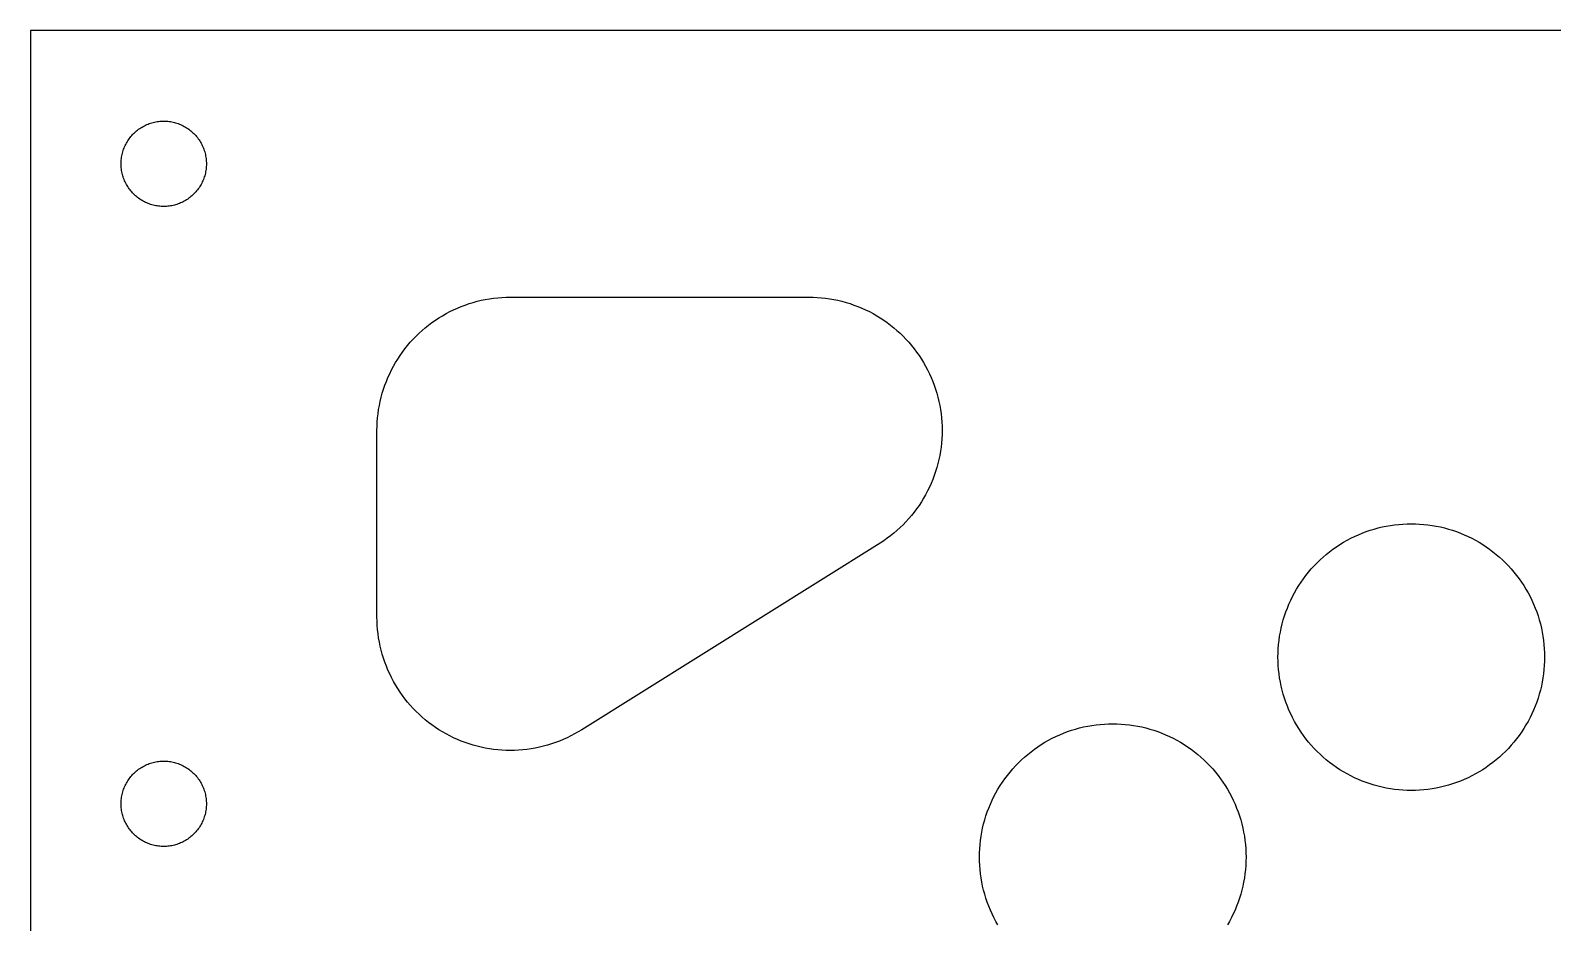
# Model space of a CAD drawing. Header units: metres. Extents: x 0 to 110, y 0 to 146.
# Drawn here: x 0 to 57.1, y 112.5 to 146 of the extents above; entities that cross this region are included whole.
import ezdxf

# ---------------------------------------------------------------- set-up
doc = ezdxf.new("R2010")
doc.units = ezdxf.units.M

msp = doc.modelspace()

# ---------------------------------------------------------------- linework, layer by layer
for p, q in [((110, 146), (0, 146)), ((0, 146), (0, 0)), ((3.90472, 142.166), (3.94189, 142.2)), ((3.94189, 142.2), (3.98012, 142.233)), ((3.98012, 142.233), (4.01935, 142.264)), ((4.01935, 142.264), (4.05954, 142.294)), ((4.05954, 142.294), (4.10066, 142.323)), ((4.10066, 142.323), (4.14267, 142.351)), ((4.14267, 142.351), (4.18553, 142.377)), ((4.18553, 142.377), (4.22919, 142.402)), ((4.22919, 142.402), (4.27361, 142.426)), ((4.27361, 142.426), (4.31874, 142.448)), ((4.31874, 142.448), (4.36456, 142.468)), ((4.36456, 142.468), (4.411, 142.488)), ((4.411, 142.488), (4.45801, 142.505)), ((4.45801, 142.505), (4.50557, 142.522)), ((4.50557, 142.522), (4.5536, 142.536)), ((4.5536, 142.536), (4.60208, 142.55)), ((4.60208, 142.55), (4.65097, 142.561)), ((4.65097, 142.561), (4.70018, 142.572)), ((4.70018, 142.572), (4.74969, 142.58)), ((4.74969, 142.58), (4.79945, 142.587)), ((4.79945, 142.587), (4.84943, 142.593)), ((4.84943, 142.593), (4.89952, 142.597)), ((4.89952, 142.597), (4.94974, 142.599)), ((4.94974, 142.599), (5, 142.6)), ((5, 142.6), (5.05025, 142.599)), ((5.05025, 142.599), (5.10046, 142.597)), ((5.10046, 142.597), (5.15056, 142.593)), ((5.15056, 142.593), (5.20053, 142.587)), ((5.20053, 142.587), (5.25029, 142.58)), ((5.25029, 142.58), (5.2998, 142.572)), ((5.2998, 142.572), (5.34901, 142.561)), ((5.34901, 142.561), (5.3979, 142.55)), ((5.3979, 142.55), (5.44638, 142.536)), ((5.44638, 142.536), (5.49442, 142.522)), ((5.49442, 142.522), (5.54198, 142.505)), ((5.54198, 142.505), (5.58899, 142.488)), ((5.58899, 142.488), (5.63542, 142.468)), ((5.63542, 142.468), (5.68124, 142.448)), ((5.68124, 142.448), (5.72638, 142.426)), ((5.72638, 142.426), (5.7708, 142.402)), ((5.7708, 142.402), (5.81445, 142.377)), ((5.81445, 142.377), (5.85732, 142.351)), ((5.85732, 142.351), (5.89932, 142.323)), ((5.89932, 142.323), (5.94044, 142.294)), ((5.94044, 142.294), (5.98064, 142.264)), ((5.98064, 142.264), (6.01987, 142.233)), ((6.01987, 142.233), (6.05809, 142.2)), ((6.05809, 142.2), (6.09526, 142.166)), ((3.51234, 141.589), (3.53159, 141.635)), ((3.53159, 141.635), (3.55228, 141.681)), ((3.55228, 141.681), (3.57439, 141.726)), ((3.57439, 141.726), (3.5979, 141.771)), ((3.5979, 141.771), (3.6228, 141.814)), ((3.6228, 141.814), (3.64906, 141.857)), ((3.64906, 141.857), (3.67667, 141.899)), ((3.67667, 141.899), (3.70557, 141.94)), ((3.70557, 141.94), (3.73575, 141.981)), ((3.73575, 141.981), (3.76717, 142.02)), ((3.76717, 142.02), (3.79982, 142.058)), ((3.79982, 142.058), (3.83365, 142.095)), ((3.83365, 142.095), (3.86862, 142.131)), ((3.86862, 142.131), (3.90472, 142.166)), ((6.09526, 142.166), (6.13136, 142.131)), ((6.13136, 142.131), (6.16634, 142.095)), ((6.16634, 142.095), (6.20016, 142.058)), ((6.20016, 142.058), (6.23282, 142.02)), ((6.23282, 142.02), (6.26424, 141.981)), ((6.26424, 141.981), (6.29442, 141.94)), ((6.29442, 141.94), (6.32332, 141.899)), ((6.32332, 141.899), (6.35092, 141.857)), ((6.35092, 141.857), (6.37718, 141.814)), ((6.37718, 141.814), (6.40208, 141.771)), ((6.40208, 141.771), (6.4256, 141.726)), ((6.4256, 141.726), (6.44771, 141.681)), ((6.44771, 141.681), (6.4684, 141.635)), ((6.4684, 141.635), (6.48764, 141.589)), ((3.39999, 141), (3.40079, 141.05)), ((3.40079, 141.05), (3.40315, 141.1)), ((3.40315, 141.1), (3.40709, 141.151)), ((3.40709, 141.151), (3.41261, 141.201)), ((3.41261, 141.201), (3.41969, 141.25)), ((3.41969, 141.25), (3.42833, 141.3)), ((3.42833, 141.3), (3.43852, 141.349)), ((3.43852, 141.349), (3.45026, 141.398)), ((3.45026, 141.398), (3.46352, 141.446)), ((3.46352, 141.446), (3.4783, 141.494)), ((3.4783, 141.494), (3.49458, 141.542)), ((3.49458, 141.542), (3.51234, 141.589)), ((6.48764, 141.589), (6.5054, 141.542)), ((6.5054, 141.542), (6.52168, 141.494)), ((6.52168, 141.494), (6.53647, 141.446)), ((6.53647, 141.446), (6.54973, 141.398)), ((6.54973, 141.398), (6.56146, 141.349)), ((6.56146, 141.349), (6.57166, 141.3)), ((6.57166, 141.3), (6.58029, 141.25)), ((6.58029, 141.25), (6.58737, 141.201)), ((6.58737, 141.201), (6.5929, 141.151)), ((6.5929, 141.151), (6.59683, 141.1)), ((6.59683, 141.1), (6.5992, 141.05)), ((6.5992, 141.05), (6.59999, 141)), ((3.40079, 140.95), (3.39999, 141)), ((3.40315, 140.9), (3.40079, 140.95)), ((3.40709, 140.849), (3.40315, 140.9)), ((3.41261, 140.799), (3.40709, 140.849)), ((3.41969, 140.75), (3.41261, 140.799)), ((3.42833, 140.7), (3.41969, 140.75)), ((3.43852, 140.651), (3.42833, 140.7)), ((3.45026, 140.602), (3.43852, 140.651)), ((3.46352, 140.554), (3.45026, 140.602)), ((3.4783, 140.506), (3.46352, 140.554)), ((3.49458, 140.458), (3.4783, 140.506)), ((6.52168, 140.506), (6.5054, 140.458)), ((6.53647, 140.554), (6.52168, 140.506)), ((6.54973, 140.602), (6.53647, 140.554)), ((6.56146, 140.651), (6.54973, 140.602)), ((6.57166, 140.7), (6.56146, 140.651)), ((6.58029, 140.75), (6.57166, 140.7)), ((6.58737, 140.799), (6.58029, 140.75)), ((6.5929, 140.849), (6.58737, 140.799)), ((6.59683, 140.9), (6.5929, 140.849)), ((6.5992, 140.95), (6.59683, 140.9)), ((6.59999, 141), (6.5992, 140.95)), ((3.51234, 140.411), (3.49458, 140.458)), ((3.53159, 140.365), (3.51234, 140.411)), ((3.55228, 140.319), (3.53159, 140.365)), ((3.57439, 140.274), (3.55228, 140.319)), ((3.5979, 140.229), (3.57439, 140.274)), ((3.6228, 140.186), (3.5979, 140.229)), ((3.64906, 140.143), (3.6228, 140.186)), ((3.67667, 140.101), (3.64906, 140.143)), ((3.70557, 140.06), (3.67667, 140.101)), ((3.73575, 140.019), (3.70557, 140.06)), ((3.76717, 139.98), (3.73575, 140.019)), ((3.79982, 139.942), (3.76717, 139.98)), ((3.83365, 139.905), (3.79982, 139.942)), ((3.86862, 139.869), (3.83365, 139.905)), ((6.16634, 139.905), (6.13136, 139.869)), ((6.20016, 139.942), (6.16634, 139.905)), ((6.23282, 139.98), (6.20016, 139.942)), ((6.26424, 140.019), (6.23282, 139.98)), ((6.29442, 140.06), (6.26424, 140.019)), ((6.32332, 140.101), (6.29442, 140.06)), ((6.35092, 140.143), (6.32332, 140.101)), ((6.37718, 140.186), (6.35092, 140.143)), ((6.40208, 140.229), (6.37718, 140.186)), ((6.4256, 140.274), (6.40208, 140.229)), ((6.44771, 140.319), (6.4256, 140.274)), ((6.4684, 140.365), (6.44771, 140.319)), ((6.48764, 140.411), (6.4684, 140.365)), ((6.5054, 140.458), (6.48764, 140.411)), ((3.90472, 139.834), (3.86862, 139.869)), ((3.94189, 139.8), (3.90472, 139.834)), ((3.98012, 139.767), (3.94189, 139.8)), ((4.01935, 139.736), (3.98012, 139.767)), ((4.05954, 139.706), (4.01935, 139.736)), ((4.10066, 139.677), (4.05954, 139.706)), ((4.14267, 139.649), (4.10066, 139.677)), ((4.18553, 139.623), (4.14267, 139.649)), ((4.22919, 139.598), (4.18553, 139.623)), ((4.27361, 139.574), (4.22919, 139.598)), ((4.31874, 139.552), (4.27361, 139.574)), ((4.36456, 139.532), (4.31874, 139.552)), ((4.411, 139.512), (4.36456, 139.532)), ((4.45801, 139.495), (4.411, 139.512)), ((4.50557, 139.478), (4.45801, 139.495)), ((4.5536, 139.464), (4.50557, 139.478)), ((4.60208, 139.45), (4.5536, 139.464)), ((4.65097, 139.439), (4.60208, 139.45)), ((4.70018, 139.428), (4.65097, 139.439)), ((4.74969, 139.42), (4.70018, 139.428)), ((4.79945, 139.413), (4.74969, 139.42)), ((4.84943, 139.407), (4.79945, 139.413)), ((4.89952, 139.403), (4.84943, 139.407)), ((4.94974, 139.401), (4.89952, 139.403)), ((5, 139.4), (4.94974, 139.401)), ((5.05025, 139.401), (5, 139.4)), ((5.10046, 139.403), (5.05025, 139.401)), ((5.15056, 139.407), (5.10046, 139.403)), ((5.20053, 139.413), (5.15056, 139.407)), ((5.25029, 139.42), (5.20053, 139.413)), ((5.2998, 139.428), (5.25029, 139.42)), ((5.34901, 139.439), (5.2998, 139.428)), ((5.3979, 139.45), (5.34901, 139.439)), ((5.44638, 139.464), (5.3979, 139.45)), ((5.49442, 139.478), (5.44638, 139.464)), ((5.54198, 139.495), (5.49442, 139.478)), ((5.58899, 139.512), (5.54198, 139.495)), ((5.63542, 139.532), (5.58899, 139.512)), ((5.68124, 139.552), (5.63542, 139.532)), ((5.72638, 139.574), (5.68124, 139.552)), ((5.7708, 139.598), (5.72638, 139.574)), ((5.81445, 139.623), (5.7708, 139.598)), ((5.85732, 139.649), (5.81445, 139.623)), ((5.89932, 139.677), (5.85732, 139.649)), ((5.94044, 139.706), (5.89932, 139.677)), ((5.98064, 139.736), (5.94044, 139.706)), ((6.01987, 139.767), (5.98064, 139.736)), ((6.05809, 139.8), (6.01987, 139.767)), ((6.09526, 139.834), (6.05809, 139.8)), ((6.13136, 139.869), (6.09526, 139.834)), ((16.9093, 135.88), (17.0631, 135.911)), ((17.0631, 135.911), (17.2178, 135.938)), ((17.2178, 135.938), (17.3733, 135.961)), ((17.3733, 135.961), (17.5295, 135.978)), ((17.5295, 135.978), (17.6861, 135.99)), ((17.6861, 135.99), (17.843, 135.998)), ((17.843, 135.998), (18, 136)), ((18, 136), (29.2, 136)), ((29.2, 136), (29.357, 135.998)), ((29.357, 135.998), (29.5139, 135.99)), ((29.5139, 135.99), (29.6705, 135.978)), ((29.6705, 135.978), (29.8267, 135.961)), ((29.8267, 135.961), (29.9822, 135.938)), ((29.9822, 135.938), (30.1369, 135.911)), ((30.1369, 135.911), (30.2907, 135.88)), ((15.4548, 135.304), (15.5912, 135.382)), ((15.5912, 135.382), (15.7301, 135.455)), ((15.7301, 135.455), (15.8711, 135.524)), ((15.8711, 135.524), (16.0143, 135.589)), ((16.0143, 135.589), (16.1594, 135.649)), ((16.1594, 135.649), (16.3063, 135.704)), ((16.3063, 135.704), (16.4549, 135.755)), ((16.4549, 135.755), (16.6051, 135.801)), ((16.6051, 135.801), (16.7566, 135.843)), ((16.7566, 135.843), (16.9093, 135.88)), ((30.2907, 135.88), (30.4434, 135.843)), ((30.4434, 135.843), (30.5949, 135.801)), ((30.5949, 135.801), (30.7451, 135.755)), ((30.7451, 135.755), (30.8937, 135.704)), ((30.8937, 135.704), (31.0406, 135.649)), ((31.0406, 135.649), (31.1857, 135.589)), ((31.1857, 135.589), (31.3289, 135.524)), ((31.3289, 135.524), (31.4699, 135.455)), ((31.4699, 135.455), (31.6088, 135.382)), ((31.6088, 135.382), (31.7452, 135.304)), ((14.6935, 134.751), (14.8129, 134.853)), ((14.8129, 134.853), (14.9355, 134.951)), ((14.9355, 134.951), (15.0611, 135.045)), ((15.0611, 135.045), (15.1896, 135.135)), ((15.1896, 135.135), (15.3209, 135.222)), ((15.3209, 135.222), (15.4548, 135.304)), ((31.7452, 135.304), (31.8791, 135.222)), ((31.8791, 135.222), (32.0104, 135.135)), ((32.0104, 135.135), (32.1389, 135.045)), ((32.1389, 135.045), (32.2645, 134.951)), ((32.2645, 134.951), (32.3871, 134.853)), ((32.3871, 134.853), (32.5065, 134.751)), ((14.0492, 134.065), (14.1474, 134.187)), ((14.1474, 134.187), (14.2495, 134.307)), ((14.2495, 134.307), (14.3552, 134.423)), ((14.3552, 134.423), (14.4645, 134.536)), ((14.4645, 134.536), (14.5773, 134.645)), ((14.5773, 134.645), (14.6935, 134.751)), ((32.5065, 134.751), (32.6227, 134.645)), ((32.6227, 134.645), (32.7355, 134.536)), ((32.7355, 134.536), (32.8448, 134.423)), ((32.8448, 134.423), (32.9505, 134.307)), ((32.9505, 134.307), (33.0526, 134.187)), ((33.0526, 134.187), (33.1508, 134.065)), ((13.6963, 133.545), (13.7784, 133.679)), ((13.7784, 133.679), (13.8646, 133.81)), ((13.8646, 133.81), (13.9549, 133.939)), ((13.9549, 133.939), (14.0492, 134.065)), ((33.1508, 134.065), (33.2451, 133.939)), ((33.2451, 133.939), (33.3354, 133.81)), ((33.3354, 133.81), (33.4216, 133.679)), ((33.4216, 133.679), (33.5037, 133.545)), ((13.4112, 132.986), (13.4759, 133.129)), ((13.4759, 133.129), (13.545, 133.27)), ((13.545, 133.27), (13.6185, 133.409)), ((13.6185, 133.409), (13.6963, 133.545)), ((33.5037, 133.545), (33.5815, 133.409)), ((33.5815, 133.409), (33.655, 133.27)), ((33.655, 133.27), (33.7241, 133.129)), ((33.7241, 133.129), (33.7888, 132.986)), ((13.1985, 132.395), (13.2447, 132.545)), ((13.2447, 132.545), (13.2956, 132.694)), ((13.2956, 132.694), (13.3511, 132.841)), ((13.3511, 132.841), (13.4112, 132.986)), ((33.7888, 132.986), (33.8489, 132.841)), ((33.8489, 132.841), (33.9044, 132.694)), ((33.9044, 132.694), (33.9553, 132.545)), ((33.9553, 132.545), (34.0015, 132.395)), ((13.0616, 131.782), (13.0886, 131.937)), ((13.0886, 131.937), (13.1204, 132.091)), ((13.1204, 132.091), (13.1571, 132.243)), ((13.1571, 132.243), (13.1985, 132.395)), ((34.0015, 132.395), (34.0429, 132.243)), ((34.0429, 132.243), (34.0796, 132.091)), ((34.0796, 132.091), (34.1114, 131.937)), ((34.1114, 131.937), (34.1384, 131.782)), ((13.0099, 131.314), (13.0222, 131.471)), ((13.0222, 131.471), (13.0394, 131.627)), ((13.0394, 131.627), (13.0616, 131.782)), ((34.1384, 131.782), (34.1606, 131.627)), ((34.1606, 131.627), (34.1778, 131.471)), ((34.1778, 131.471), (34.1901, 131.314)), ((13, 131), (13.0025, 131.157)), ((13, 124), (13, 131)), ((13.0025, 131.157), (13.0099, 131.314)), ((34.1901, 131.314), (34.1975, 131.157)), ((34.1975, 130.843), (34.1901, 130.686)), ((34.1975, 131.157), (34.2, 131)), ((34.2, 131), (34.1975, 130.843)), ((34.1384, 130.218), (34.1114, 130.063)), ((34.1606, 130.373), (34.1384, 130.218)), ((34.1778, 130.529), (34.1606, 130.373)), ((34.1901, 130.686), (34.1778, 130.529)), ((34.0429, 129.757), (34.0015, 129.605)), ((34.0796, 129.909), (34.0429, 129.757)), ((34.1114, 130.063), (34.0796, 129.909)), ((33.8489, 129.159), (33.7888, 129.014)), ((33.9044, 129.306), (33.8489, 129.159)), ((33.9553, 129.455), (33.9044, 129.306)), ((34.0015, 129.605), (33.9553, 129.455)), ((33.5815, 128.591), (33.5037, 128.455)), ((33.655, 128.73), (33.5815, 128.591)), ((33.7241, 128.871), (33.655, 128.73)), ((33.7888, 129.014), (33.7241, 128.871)), ((33.1508, 127.935), (33.0526, 127.813)), ((33.2451, 128.061), (33.1508, 127.935)), ((33.3354, 128.19), (33.2451, 128.061)), ((33.4216, 128.321), (33.3354, 128.19)), ((33.5037, 128.455), (33.4216, 128.321)), ((32.6227, 127.355), (32.5065, 127.249)), ((32.7355, 127.464), (32.6227, 127.355)), ((32.8448, 127.577), (32.7355, 127.464)), ((32.9505, 127.693), (32.8448, 127.577)), ((33.0526, 127.813), (32.9505, 127.693)), ((50.405, 127.301), (50.5565, 127.343)), ((50.5565, 127.343), (50.7093, 127.38)), ((50.7093, 127.38), (50.8631, 127.411)), ((50.8631, 127.411), (51.0178, 127.438)), ((51.0178, 127.438), (51.1733, 127.461)), ((51.1733, 127.461), (51.3295, 127.478)), ((51.3295, 127.478), (51.486, 127.49)), ((51.486, 127.49), (51.6429, 127.498)), ((51.6429, 127.498), (51.8, 127.5)), ((51.8, 127.5), (51.957, 127.498)), ((51.957, 127.498), (52.1139, 127.49)), ((52.1139, 127.49), (52.2705, 127.478)), ((52.2705, 127.478), (52.4267, 127.461)), ((52.4267, 127.461), (52.5822, 127.438)), ((52.5822, 127.438), (52.7369, 127.411)), ((52.7369, 127.411), (52.8907, 127.38)), ((52.8907, 127.38), (53.0434, 127.343)), ((53.0434, 127.343), (53.1949, 127.301)), ((31.8791, 126.778), (20.6791, 119.778)), ((32.0104, 126.865), (31.8791, 126.778)), ((32.1389, 126.955), (32.0104, 126.865)), ((32.2645, 127.049), (32.1389, 126.955)), ((32.3871, 127.147), (32.2645, 127.049)), ((32.5065, 127.249), (32.3871, 127.147)), ((49.1209, 126.722), (49.2548, 126.804)), ((49.2548, 126.804), (49.3912, 126.882)), ((49.3912, 126.882), (49.53, 126.955)), ((49.53, 126.955), (49.6711, 127.024)), ((49.6711, 127.024), (49.8143, 127.089)), ((49.8143, 127.089), (49.9594, 127.149)), ((49.9594, 127.149), (50.1063, 127.204)), ((50.1063, 127.204), (50.2549, 127.255)), ((50.2549, 127.255), (50.405, 127.301)), ((53.1949, 127.301), (53.3451, 127.255)), ((53.3451, 127.255), (53.4937, 127.204)), ((53.4937, 127.204), (53.6406, 127.149)), ((53.6406, 127.149), (53.7857, 127.089)), ((53.7857, 127.089), (53.9289, 127.024)), ((53.9289, 127.024), (54.0699, 126.955)), ((54.0699, 126.955), (54.2088, 126.882)), ((54.2088, 126.882), (54.3452, 126.804)), ((54.3452, 126.804), (54.4791, 126.722)), ((48.3773, 126.145), (48.4934, 126.251)), ((48.4934, 126.251), (48.6129, 126.353)), ((48.6129, 126.353), (48.7355, 126.451)), ((48.7355, 126.451), (48.8611, 126.545)), ((48.8611, 126.545), (48.9896, 126.635)), ((48.9896, 126.635), (49.1209, 126.722)), ((54.4791, 126.722), (54.6104, 126.635)), ((54.6104, 126.635), (54.7389, 126.545)), ((54.7389, 126.545), (54.8645, 126.451)), ((54.8645, 126.451), (54.9871, 126.353)), ((54.9871, 126.353), (55.1066, 126.251)), ((55.1066, 126.251), (55.2227, 126.145)), ((47.8492, 125.565), (47.9474, 125.687)), ((47.9474, 125.687), (48.0494, 125.807)), ((48.0494, 125.807), (48.1552, 125.923)), ((48.1552, 125.923), (48.2645, 126.036)), ((48.2645, 126.036), (48.3773, 126.145)), ((55.2227, 126.145), (55.3355, 126.036)), ((55.3355, 126.036), (55.4448, 125.923)), ((55.4448, 125.923), (55.5506, 125.807)), ((55.5506, 125.807), (55.6526, 125.687)), ((55.6526, 125.687), (55.7508, 125.565)), ((47.4963, 125.045), (47.5784, 125.179)), ((47.5784, 125.179), (47.6646, 125.31)), ((47.6646, 125.31), (47.7549, 125.439)), ((47.7549, 125.439), (47.8492, 125.565)), ((55.7508, 125.565), (55.8451, 125.439)), ((55.8451, 125.439), (55.9354, 125.31)), ((55.9354, 125.31), (56.0216, 125.179)), ((56.0216, 125.179), (56.1037, 125.045)), ((47.1511, 124.341), (47.2112, 124.486)), ((47.2112, 124.486), (47.2759, 124.629)), ((47.2759, 124.629), (47.345, 124.77)), ((47.345, 124.77), (47.4185, 124.909)), ((47.4185, 124.909), (47.4963, 125.045)), ((56.1037, 125.045), (56.1815, 124.909)), ((56.1815, 124.909), (56.255, 124.77)), ((56.255, 124.77), (56.3241, 124.629)), ((56.3241, 124.629), (56.3888, 124.486)), ((56.3888, 124.486), (56.4489, 124.341)), ((13.0025, 123.843), (13, 124)), ((46.9985, 123.895), (47.0447, 124.045)), ((47.0447, 124.045), (47.0956, 124.194)), ((47.0956, 124.194), (47.1511, 124.341)), ((56.4489, 124.341), (56.5044, 124.194)), ((56.5044, 124.194), (56.5553, 124.045)), ((56.5553, 124.045), (56.6015, 123.895)), ((13.0099, 123.686), (13.0025, 123.843)), ((13.0222, 123.529), (13.0099, 123.686)), ((13.0394, 123.373), (13.0222, 123.529)), ((13.0616, 123.218), (13.0394, 123.373)), ((46.8616, 123.282), (46.8885, 123.437)), ((46.8885, 123.437), (46.9204, 123.591)), ((46.9204, 123.591), (46.9571, 123.743)), ((46.9571, 123.743), (46.9985, 123.895)), ((56.6015, 123.895), (56.6429, 123.743)), ((56.6429, 123.743), (56.6796, 123.591)), ((56.6796, 123.591), (56.7114, 123.437)), ((56.7114, 123.437), (56.7384, 123.282)), ((13.0886, 123.063), (13.0616, 123.218)), ((13.1204, 122.909), (13.0886, 123.063)), ((13.1571, 122.757), (13.1204, 122.909)), ((46.8025, 122.657), (46.8099, 122.814)), ((46.8099, 122.814), (46.8222, 122.971)), ((46.8222, 122.971), (46.8394, 123.127)), ((46.8394, 123.127), (46.8616, 123.282)), ((56.7384, 123.282), (56.7606, 123.127)), ((56.7606, 123.127), (56.7778, 122.971)), ((56.7778, 122.971), (56.7901, 122.814)), ((56.7901, 122.814), (56.7975, 122.657)), ((13.1985, 122.605), (13.1571, 122.757)), ((13.2447, 122.455), (13.1985, 122.605)), ((13.2956, 122.306), (13.2447, 122.455)), ((13.3511, 122.159), (13.2956, 122.306)), ((46.8, 122.5), (46.8025, 122.657)), ((46.8025, 122.343), (46.8, 122.5)), ((46.8099, 122.186), (46.8025, 122.343)), ((56.7975, 122.343), (56.7901, 122.186)), ((56.7975, 122.657), (56.8, 122.5)), ((56.8, 122.5), (56.7975, 122.343)), ((13.4112, 122.014), (13.3511, 122.159)), ((13.4759, 121.871), (13.4112, 122.014)), ((13.545, 121.73), (13.4759, 121.871)), ((13.6185, 121.591), (13.545, 121.73)), ((46.8222, 122.029), (46.8099, 122.186)), ((46.8394, 121.873), (46.8222, 122.029)), ((46.8616, 121.718), (46.8394, 121.873)), ((46.8885, 121.563), (46.8616, 121.718)), ((56.7384, 121.718), (56.7114, 121.563)), ((56.7606, 121.873), (56.7384, 121.718)), ((56.7778, 122.029), (56.7606, 121.873)), ((56.7901, 122.186), (56.7778, 122.029)), ((13.6963, 121.455), (13.6185, 121.591)), ((13.7784, 121.321), (13.6963, 121.455)), ((13.8646, 121.19), (13.7784, 121.321)), ((13.9549, 121.061), (13.8646, 121.19)), ((14.0492, 120.935), (13.9549, 121.061)), ((46.9204, 121.409), (46.8885, 121.563)), ((46.9571, 121.257), (46.9204, 121.409)), ((46.9985, 121.105), (46.9571, 121.257)), ((47.0447, 120.955), (46.9985, 121.105)), ((56.6015, 121.105), (56.5553, 120.955)), ((56.6429, 121.257), (56.6015, 121.105)), ((56.6796, 121.409), (56.6429, 121.257)), ((56.7114, 121.563), (56.6796, 121.409)), ((14.1474, 120.813), (14.0492, 120.935)), ((14.2495, 120.693), (14.1474, 120.813)), ((14.3552, 120.577), (14.2495, 120.693)), ((14.4645, 120.464), (14.3552, 120.577)), ((47.0956, 120.806), (47.0447, 120.955)), ((47.1511, 120.659), (47.0956, 120.806)), ((47.2112, 120.514), (47.1511, 120.659)), ((47.2759, 120.371), (47.2112, 120.514)), ((56.3888, 120.514), (56.3241, 120.371)), ((56.4489, 120.659), (56.3888, 120.514)), ((56.5044, 120.806), (56.4489, 120.659)), ((56.5553, 120.955), (56.5044, 120.806)), ((14.5773, 120.355), (14.4645, 120.464)), ((14.6935, 120.249), (14.5773, 120.355)), ((14.8129, 120.147), (14.6935, 120.249)), ((14.9355, 120.049), (14.8129, 120.147)), ((15.0611, 119.955), (14.9355, 120.049)), ((15.1896, 119.865), (15.0611, 119.955)), ((39.5093, 119.88), (39.6631, 119.911)), ((39.6631, 119.911), (39.8178, 119.938)), ((39.8178, 119.938), (39.9733, 119.961)), ((39.9733, 119.961), (40.1295, 119.978)), ((40.1295, 119.978), (40.286, 119.99)), ((40.286, 119.99), (40.4429, 119.998)), ((40.4429, 119.998), (40.6, 120)), ((40.6, 120), (40.757, 119.998)), ((40.757, 119.998), (40.9139, 119.99)), ((40.9139, 119.99), (41.0705, 119.978)), ((41.0705, 119.978), (41.2267, 119.961)), ((41.2267, 119.961), (41.3822, 119.938)), ((41.3822, 119.938), (41.5369, 119.911)), ((41.5369, 119.911), (41.6907, 119.88)), ((47.345, 120.23), (47.2759, 120.371)), ((47.4185, 120.091), (47.345, 120.23)), ((47.4963, 119.955), (47.4185, 120.091)), ((47.5784, 119.821), (47.4963, 119.955)), ((56.1037, 119.955), (56.0216, 119.821)), ((56.1815, 120.091), (56.1037, 119.955)), ((56.255, 120.23), (56.1815, 120.091)), ((56.3241, 120.371), (56.255, 120.23)), ((15.3209, 119.778), (15.1896, 119.865)), ((15.4548, 119.696), (15.3209, 119.778)), ((15.5912, 119.618), (15.4548, 119.696)), ((15.7301, 119.545), (15.5912, 119.618)), ((15.8711, 119.476), (15.7301, 119.545)), ((16.0143, 119.411), (15.8711, 119.476)), ((16.1594, 119.351), (16.0143, 119.411)), ((16.3063, 119.296), (16.1594, 119.351)), ((19.8406, 119.351), (19.6937, 119.296)), ((19.9857, 119.411), (19.8406, 119.351)), ((20.1289, 119.476), (19.9857, 119.411)), ((20.2699, 119.545), (20.1289, 119.476)), ((20.4088, 119.618), (20.2699, 119.545)), ((20.5452, 119.696), (20.4088, 119.618)), ((20.6791, 119.778), (20.5452, 119.696)), ((38.0548, 119.304), (38.1912, 119.382)), ((38.1912, 119.382), (38.33, 119.455)), ((38.33, 119.455), (38.4711, 119.524)), ((38.4711, 119.524), (38.6143, 119.589)), ((38.6143, 119.589), (38.7594, 119.649)), ((38.7594, 119.649), (38.9063, 119.704)), ((38.9063, 119.704), (39.0549, 119.755)), ((39.0549, 119.755), (39.205, 119.801)), ((39.205, 119.801), (39.3565, 119.843)), ((39.3565, 119.843), (39.5093, 119.88)), ((41.6907, 119.88), (41.8434, 119.843)), ((41.8434, 119.843), (41.9949, 119.801)), ((41.9949, 119.801), (42.1451, 119.755)), ((42.1451, 119.755), (42.2937, 119.704)), ((42.2937, 119.704), (42.4406, 119.649)), ((42.4406, 119.649), (42.5857, 119.589)), ((42.5857, 119.589), (42.7289, 119.524)), ((42.7289, 119.524), (42.8699, 119.455)), ((42.8699, 119.455), (43.0088, 119.382)), ((43.0088, 119.382), (43.1452, 119.304)), ((47.6646, 119.69), (47.5784, 119.821)), ((47.7549, 119.561), (47.6646, 119.69)), ((47.8492, 119.435), (47.7549, 119.561)), ((47.9474, 119.313), (47.8492, 119.435)), ((55.7508, 119.435), (55.6526, 119.313)), ((55.8451, 119.561), (55.7508, 119.435)), ((55.9354, 119.69), (55.8451, 119.561)), ((56.0216, 119.821), (55.9354, 119.69)), ((16.4549, 119.245), (16.3063, 119.296)), ((16.6051, 119.199), (16.4549, 119.245)), ((16.7566, 119.157), (16.6051, 119.199)), ((16.9093, 119.12), (16.7566, 119.157)), ((17.0631, 119.089), (16.9093, 119.12)), ((17.2178, 119.062), (17.0631, 119.089)), ((17.3733, 119.039), (17.2178, 119.062)), ((17.5295, 119.022), (17.3733, 119.039)), ((17.6861, 119.01), (17.5295, 119.022)), ((17.843, 119.002), (17.6861, 119.01)), ((18, 119), (17.843, 119.002)), ((18.157, 119.002), (18, 119)), ((18.3139, 119.01), (18.157, 119.002)), ((18.4705, 119.022), (18.3139, 119.01)), ((18.6267, 119.039), (18.4705, 119.022)), ((18.7822, 119.062), (18.6267, 119.039)), ((18.9369, 119.089), (18.7822, 119.062)), ((19.0907, 119.12), (18.9369, 119.089)), ((19.2434, 119.157), (19.0907, 119.12)), ((19.3949, 119.199), (19.2434, 119.157)), ((19.5451, 119.245), (19.3949, 119.199)), ((19.6937, 119.296), (19.5451, 119.245)), ((37.2934, 118.751), (37.4129, 118.853)), ((37.4129, 118.853), (37.5355, 118.951)), ((37.5355, 118.951), (37.6611, 119.045)), ((37.6611, 119.045), (37.7896, 119.135)), ((37.7896, 119.135), (37.9209, 119.222)), ((37.9209, 119.222), (38.0548, 119.304)), ((43.1452, 119.304), (43.2791, 119.222)), ((43.2791, 119.222), (43.4104, 119.135)), ((43.4104, 119.135), (43.5389, 119.045)), ((43.5389, 119.045), (43.6645, 118.951)), ((43.6645, 118.951), (43.7871, 118.853)), ((43.7871, 118.853), (43.9066, 118.751)), ((48.0494, 119.193), (47.9474, 119.313)), ((48.1552, 119.077), (48.0494, 119.193)), ((48.2645, 118.964), (48.1552, 119.077)), ((48.3773, 118.855), (48.2645, 118.964)), ((48.4934, 118.749), (48.3773, 118.855)), ((55.2227, 118.855), (55.1066, 118.749)), ((55.3355, 118.964), (55.2227, 118.855)), ((55.4448, 119.077), (55.3355, 118.964)), ((55.5506, 119.193), (55.4448, 119.077)), ((55.6526, 119.313), (55.5506, 119.193)), ((3.90472, 118.166), (3.94189, 118.2)), ((3.94189, 118.2), (3.98012, 118.233)), ((3.98012, 118.233), (4.01935, 118.264)), ((4.01935, 118.264), (4.05954, 118.294)), ((4.05954, 118.294), (4.10066, 118.323)), ((4.10066, 118.323), (4.14267, 118.351)), ((4.14267, 118.351), (4.18553, 118.377)), ((4.18553, 118.377), (4.22919, 118.402)), ((4.22919, 118.402), (4.27361, 118.426)), ((4.27361, 118.426), (4.31874, 118.448)), ((4.31874, 118.448), (4.36456, 118.468)), ((4.36456, 118.468), (4.411, 118.488)), ((4.411, 118.488), (4.45801, 118.505)), ((4.45801, 118.505), (4.50557, 118.522)), ((4.50557, 118.522), (4.5536, 118.536)), ((4.5536, 118.536), (4.60208, 118.55)), ((4.60208, 118.55), (4.65097, 118.561)), ((4.65097, 118.561), (4.70018, 118.572)), ((4.70018, 118.572), (4.74969, 118.58)), ((4.74969, 118.58), (4.79945, 118.587)), ((4.79945, 118.587), (4.84943, 118.593)), ((4.84943, 118.593), (4.89952, 118.597)), ((4.89952, 118.597), (4.94974, 118.599)), ((4.94974, 118.599), (5, 118.6)), ((5, 118.6), (5.05025, 118.599)), ((5.05025, 118.599), (5.10046, 118.597)), ((5.10046, 118.597), (5.15056, 118.593)), ((5.15056, 118.593), (5.20053, 118.587)), ((5.20053, 118.587), (5.25029, 118.58)), ((5.25029, 118.58), (5.2998, 118.572)), ((5.2998, 118.572), (5.34901, 118.561)), ((5.34901, 118.561), (5.3979, 118.55)), ((5.3979, 118.55), (5.44638, 118.536)), ((5.44638, 118.536), (5.49442, 118.522)), ((5.49442, 118.522), (5.54198, 118.505)), ((5.54198, 118.505), (5.58899, 118.488)), ((5.58899, 118.488), (5.63542, 118.468)), ((5.63542, 118.468), (5.68124, 118.448)), ((5.68124, 118.448), (5.72638, 118.426)), ((5.72638, 118.426), (5.7708, 118.402)), ((5.7708, 118.402), (5.81445, 118.377)), ((5.81445, 118.377), (5.85732, 118.351)), ((5.85732, 118.351), (5.89932, 118.323)), ((5.89932, 118.323), (5.94044, 118.294)), ((5.94044, 118.294), (5.98064, 118.264)), ((5.98064, 118.264), (6.01987, 118.233)), ((6.01987, 118.233), (6.05809, 118.2)), ((6.05809, 118.2), (6.09526, 118.166)), ((36.7474, 118.187), (36.8494, 118.307)), ((36.8494, 118.307), (36.9552, 118.423)), ((36.9552, 118.423), (37.0645, 118.536)), ((37.0645, 118.536), (37.1773, 118.645)), ((37.1773, 118.645), (37.2934, 118.751)), ((43.9066, 118.751), (44.0227, 118.645)), ((44.0227, 118.645), (44.1355, 118.536)), ((44.1355, 118.536), (44.2448, 118.423)), ((44.2448, 118.423), (44.3505, 118.307)), ((44.3505, 118.307), (44.4526, 118.187)), ((48.6129, 118.647), (48.4934, 118.749)), ((48.7355, 118.549), (48.6129, 118.647)), ((48.8611, 118.455), (48.7355, 118.549)), ((48.9896, 118.365), (48.8611, 118.455)), ((49.1209, 118.278), (48.9896, 118.365)), ((49.2548, 118.196), (49.1209, 118.278)), ((54.4791, 118.278), (54.3452, 118.196)), ((54.6104, 118.365), (54.4791, 118.278)), ((54.7389, 118.455), (54.6104, 118.365)), ((54.8645, 118.549), (54.7389, 118.455)), ((54.9871, 118.647), (54.8645, 118.549)), ((55.1066, 118.749), (54.9871, 118.647)), ((3.51234, 117.589), (3.53159, 117.635)), ((3.53159, 117.635), (3.55228, 117.681)), ((3.55228, 117.681), (3.57439, 117.726)), ((3.57439, 117.726), (3.5979, 117.771)), ((3.5979, 117.771), (3.6228, 117.814)), ((3.6228, 117.814), (3.64906, 117.857)), ((3.64906, 117.857), (3.67667, 117.899)), ((3.67667, 117.899), (3.70557, 117.94)), ((3.70557, 117.94), (3.73575, 117.981)), ((3.73575, 117.981), (3.76717, 118.02)), ((3.76717, 118.02), (3.79982, 118.058)), ((3.79982, 118.058), (3.83365, 118.095)), ((3.83365, 118.095), (3.86862, 118.131)), ((3.86862, 118.131), (3.90472, 118.166)), ((6.09526, 118.166), (6.13136, 118.131)), ((6.13136, 118.131), (6.16634, 118.095)), ((6.16634, 118.095), (6.20016, 118.058)), ((6.20016, 118.058), (6.23282, 118.02)), ((6.23282, 118.02), (6.26424, 117.981)), ((6.26424, 117.981), (6.29442, 117.94)), ((6.29442, 117.94), (6.32332, 117.899)), ((6.32332, 117.899), (6.35092, 117.857)), ((6.35092, 117.857), (6.37718, 117.814)), ((6.37718, 117.814), (6.40208, 117.771)), ((6.40208, 117.771), (6.4256, 117.726)), ((6.4256, 117.726), (6.44771, 117.681)), ((6.44771, 117.681), (6.4684, 117.635)), ((6.4684, 117.635), (6.48764, 117.589)), ((36.2963, 117.545), (36.3784, 117.679)), ((36.3784, 117.679), (36.4646, 117.81)), ((36.4646, 117.81), (36.5549, 117.939)), ((36.5549, 117.939), (36.6492, 118.065)), ((36.6492, 118.065), (36.7474, 118.187)), ((44.4526, 118.187), (44.5508, 118.065)), ((44.5508, 118.065), (44.6451, 117.939)), ((44.6451, 117.939), (44.7354, 117.81)), ((44.7354, 117.81), (44.8216, 117.679)), ((44.8216, 117.679), (44.9037, 117.545)), ((49.3912, 118.118), (49.2548, 118.196)), ((49.53, 118.045), (49.3912, 118.118)), ((49.6711, 117.976), (49.53, 118.045)), ((49.8143, 117.911), (49.6711, 117.976)), ((49.9594, 117.851), (49.8143, 117.911)), ((50.1063, 117.796), (49.9594, 117.851)), ((50.2549, 117.745), (50.1063, 117.796)), ((50.405, 117.699), (50.2549, 117.745)), ((50.5565, 117.657), (50.405, 117.699)), ((50.7093, 117.62), (50.5565, 117.657)), ((53.0434, 117.657), (52.8907, 117.62)), ((53.1949, 117.699), (53.0434, 117.657)), ((53.3451, 117.745), (53.1949, 117.699)), ((53.4937, 117.796), (53.3451, 117.745)), ((53.6406, 117.851), (53.4937, 117.796)), ((53.7857, 117.911), (53.6406, 117.851)), ((53.9289, 117.976), (53.7857, 117.911)), ((54.0699, 118.045), (53.9289, 117.976)), ((54.2088, 118.118), (54.0699, 118.045)), ((54.3452, 118.196), (54.2088, 118.118)), ((3.40079, 117.05), (3.40315, 117.1)), ((3.40315, 117.1), (3.40709, 117.151)), ((3.40709, 117.151), (3.41261, 117.201)), ((3.41261, 117.201), (3.41969, 117.25)), ((3.41969, 117.25), (3.42833, 117.3)), ((3.42833, 117.3), (3.43852, 117.349)), ((3.43852, 117.349), (3.45026, 117.398)), ((3.45026, 117.398), (3.46352, 117.446)), ((3.46352, 117.446), (3.4783, 117.494)), ((3.4783, 117.494), (3.49458, 117.542)), ((3.49458, 117.542), (3.51234, 117.589)), ((6.48764, 117.589), (6.5054, 117.542)), ((6.5054, 117.542), (6.52168, 117.494)), ((6.52168, 117.494), (6.53647, 117.446)), ((6.53647, 117.446), (6.54973, 117.398)), ((6.54973, 117.398), (6.56146, 117.349)), ((6.56146, 117.349), (6.57166, 117.3)), ((6.57166, 117.3), (6.58029, 117.25)), ((6.58029, 117.25), (6.58737, 117.201)), ((6.58737, 117.201), (6.5929, 117.151)), ((6.5929, 117.151), (6.59683, 117.1)), ((6.59683, 117.1), (6.5992, 117.05)), ((36.0112, 116.986), (36.0759, 117.129)), ((36.0759, 117.129), (36.145, 117.27)), ((36.145, 117.27), (36.2185, 117.409)), ((36.2185, 117.409), (36.2963, 117.545)), ((44.9037, 117.545), (44.9815, 117.409)), ((44.9815, 117.409), (45.055, 117.27)), ((45.055, 117.27), (45.1241, 117.129)), ((45.1241, 117.129), (45.1888, 116.986)), ((50.8631, 117.589), (50.7093, 117.62)), ((51.0178, 117.562), (50.8631, 117.589)), ((51.1733, 117.539), (51.0178, 117.562)), ((51.3295, 117.522), (51.1733, 117.539)), ((51.486, 117.51), (51.3295, 117.522)), ((51.6429, 117.502), (51.486, 117.51)), ((51.8, 117.5), (51.6429, 117.502)), ((51.957, 117.502), (51.8, 117.5)), ((52.1139, 117.51), (51.957, 117.502)), ((52.2705, 117.522), (52.1139, 117.51)), ((52.4267, 117.539), (52.2705, 117.522)), ((52.5822, 117.562), (52.4267, 117.539)), ((52.7369, 117.589), (52.5822, 117.562)), ((52.8907, 117.62), (52.7369, 117.589)), ((3.39999, 117), (3.40079, 117.05)), ((3.40079, 116.95), (3.39999, 117)), ((3.40315, 116.9), (3.40079, 116.95)), ((3.40709, 116.849), (3.40315, 116.9)), ((3.41261, 116.799), (3.40709, 116.849)), ((3.41969, 116.75), (3.41261, 116.799)), ((3.42833, 116.7), (3.41969, 116.75)), ((3.43852, 116.651), (3.42833, 116.7)), ((3.45026, 116.602), (3.43852, 116.651)), ((3.46352, 116.554), (3.45026, 116.602)), ((3.4783, 116.506), (3.46352, 116.554)), ((3.49458, 116.458), (3.4783, 116.506)), ((6.52168, 116.506), (6.5054, 116.458)), ((6.53647, 116.554), (6.52168, 116.506)), ((6.54973, 116.602), (6.53647, 116.554)), ((6.56146, 116.651), (6.54973, 116.602)), ((6.57166, 116.7), (6.56146, 116.651)), ((6.58029, 116.75), (6.57166, 116.7)), ((6.58737, 116.799), (6.58029, 116.75)), ((6.5929, 116.849), (6.58737, 116.799)), ((6.59683, 116.9), (6.5929, 116.849)), ((6.5992, 116.95), (6.59683, 116.9)), ((6.5992, 117.05), (6.59999, 117)), ((6.59999, 117), (6.5992, 116.95)), ((35.7985, 116.395), (35.8447, 116.545)), ((35.8447, 116.545), (35.8956, 116.694)), ((35.8956, 116.694), (35.9511, 116.841)), ((35.9511, 116.841), (36.0112, 116.986)), ((45.1888, 116.986), (45.2489, 116.841)), ((45.2489, 116.841), (45.3044, 116.694)), ((45.3044, 116.694), (45.3553, 116.545)), ((45.3553, 116.545), (45.4015, 116.395)), ((3.51234, 116.411), (3.49458, 116.458)), ((3.53159, 116.365), (3.51234, 116.411)), ((3.55228, 116.319), (3.53159, 116.365)), ((3.57439, 116.274), (3.55228, 116.319)), ((3.5979, 116.229), (3.57439, 116.274)), ((3.6228, 116.186), (3.5979, 116.229)), ((3.64906, 116.143), (3.6228, 116.186)), ((3.67667, 116.101), (3.64906, 116.143)), ((3.70557, 116.06), (3.67667, 116.101)), ((3.73575, 116.019), (3.70557, 116.06)), ((3.76717, 115.98), (3.73575, 116.019)), ((3.79982, 115.942), (3.76717, 115.98)), ((3.83365, 115.905), (3.79982, 115.942)), ((6.20016, 115.942), (6.16634, 115.905)), ((6.23282, 115.98), (6.20016, 115.942)), ((6.26424, 116.019), (6.23282, 115.98)), ((6.29442, 116.06), (6.26424, 116.019)), ((6.32332, 116.101), (6.29442, 116.06)), ((6.35092, 116.143), (6.32332, 116.101)), ((6.37718, 116.186), (6.35092, 116.143)), ((6.40208, 116.229), (6.37718, 116.186)), ((6.4256, 116.274), (6.40208, 116.229)), ((6.44771, 116.319), (6.4256, 116.274)), ((6.4684, 116.365), (6.44771, 116.319)), ((6.48764, 116.411), (6.4684, 116.365)), ((6.5054, 116.458), (6.48764, 116.411)), ((35.6615, 115.782), (35.6886, 115.937)), ((35.6886, 115.937), (35.7204, 116.091)), ((35.7204, 116.091), (35.7571, 116.243)), ((35.7571, 116.243), (35.7985, 116.395)), ((45.4015, 116.395), (45.4429, 116.243)), ((45.4429, 116.243), (45.4796, 116.091)), ((45.4796, 116.091), (45.5114, 115.937)), ((45.5114, 115.937), (45.5384, 115.782)), ((3.86862, 115.869), (3.83365, 115.905)), ((3.90472, 115.834), (3.86862, 115.869)), ((3.94189, 115.8), (3.90472, 115.834)), ((3.98012, 115.767), (3.94189, 115.8)), ((4.01935, 115.736), (3.98012, 115.767)), ((4.05954, 115.706), (4.01935, 115.736)), ((4.10066, 115.677), (4.05954, 115.706)), ((4.14267, 115.649), (4.10066, 115.677)), ((4.18553, 115.623), (4.14267, 115.649)), ((4.22919, 115.598), (4.18553, 115.623)), ((4.27361, 115.574), (4.22919, 115.598)), ((4.31874, 115.552), (4.27361, 115.574)), ((4.36456, 115.532), (4.31874, 115.552)), ((4.411, 115.512), (4.36456, 115.532)), ((4.45801, 115.495), (4.411, 115.512)), ((4.50557, 115.478), (4.45801, 115.495)), ((4.5536, 115.464), (4.50557, 115.478)), ((4.60208, 115.45), (4.5536, 115.464)), ((4.65097, 115.439), (4.60208, 115.45)), ((4.70018, 115.428), (4.65097, 115.439)), ((4.74969, 115.42), (4.70018, 115.428)), ((4.79945, 115.413), (4.74969, 115.42)), ((4.84943, 115.407), (4.79945, 115.413)), ((4.89952, 115.403), (4.84943, 115.407)), ((4.94974, 115.401), (4.89952, 115.403)), ((5, 115.4), (4.94974, 115.401)), ((5.05025, 115.401), (5, 115.4)), ((5.10046, 115.403), (5.05025, 115.401)), ((5.15056, 115.407), (5.10046, 115.403)), ((5.20053, 115.413), (5.15056, 115.407)), ((5.25029, 115.42), (5.20053, 115.413)), ((5.2998, 115.428), (5.25029, 115.42)), ((5.34901, 115.439), (5.2998, 115.428)), ((5.3979, 115.45), (5.34901, 115.439)), ((5.44638, 115.464), (5.3979, 115.45)), ((5.49442, 115.478), (5.44638, 115.464)), ((5.54198, 115.495), (5.49442, 115.478)), ((5.58899, 115.512), (5.54198, 115.495)), ((5.63542, 115.532), (5.58899, 115.512)), ((5.68124, 115.552), (5.63542, 115.532)), ((5.72638, 115.574), (5.68124, 115.552)), ((5.7708, 115.598), (5.72638, 115.574)), ((5.81445, 115.623), (5.7708, 115.598)), ((5.85732, 115.649), (5.81445, 115.623)), ((5.89932, 115.677), (5.85732, 115.649)), ((5.94044, 115.706), (5.89932, 115.677)), ((5.98064, 115.736), (5.94044, 115.706)), ((6.01987, 115.767), (5.98064, 115.736)), ((6.05809, 115.8), (6.01987, 115.767)), ((6.09526, 115.834), (6.05809, 115.8)), ((6.13136, 115.869), (6.09526, 115.834)), ((6.16634, 115.905), (6.13136, 115.869)), ((35.6099, 115.314), (35.6222, 115.471)), ((35.6222, 115.471), (35.6394, 115.627)), ((35.6394, 115.627), (35.6615, 115.782)), ((45.5384, 115.782), (45.5606, 115.627)), ((45.5606, 115.627), (45.5778, 115.471)), ((45.5778, 115.471), (45.5901, 115.314)), ((35.6, 115), (35.6025, 115.157)), ((35.6025, 114.843), (35.6, 115)), ((35.6025, 115.157), (35.6099, 115.314)), ((35.6099, 114.686), (35.6025, 114.843)), ((45.5901, 115.314), (45.5975, 115.157)), ((45.5975, 114.843), (45.5901, 114.686)), ((45.5975, 115.157), (45.6, 115)), ((45.6, 115), (45.5975, 114.843)), ((35.6222, 114.529), (35.6099, 114.686)), ((35.6394, 114.373), (35.6222, 114.529)), ((35.6615, 114.218), (35.6394, 114.373)), ((35.6886, 114.063), (35.6615, 114.218)), ((45.5384, 114.218), (45.5114, 114.063)), ((45.5606, 114.373), (45.5384, 114.218)), ((45.5778, 114.529), (45.5606, 114.373)), ((45.5901, 114.686), (45.5778, 114.529)), ((35.7204, 113.909), (35.6886, 114.063)), ((35.7571, 113.757), (35.7204, 113.909)), ((35.7985, 113.605), (35.7571, 113.757)), ((45.4429, 113.757), (45.4015, 113.605)), ((45.4796, 113.909), (45.4429, 113.757)), ((45.5114, 114.063), (45.4796, 113.909)), ((35.8447, 113.455), (35.7985, 113.605)), ((35.8956, 113.306), (35.8447, 113.455)), ((35.9511, 113.159), (35.8956, 113.306)), ((36.0112, 113.014), (35.9511, 113.159)), ((45.2489, 113.159), (45.1888, 113.014)), ((45.3044, 113.306), (45.2489, 113.159)), ((45.3553, 113.455), (45.3044, 113.306)), ((45.4015, 113.605), (45.3553, 113.455)), ((36.0759, 112.871), (36.0112, 113.014)), ((36.145, 112.73), (36.0759, 112.871)), ((36.2185, 112.591), (36.145, 112.73)), ((36.2963, 112.455), (36.2185, 112.591)), ((44.9815, 112.591), (44.9037, 112.455)), ((45.055, 112.73), (44.9815, 112.591)), ((45.1241, 112.871), (45.055, 112.73)), ((45.1888, 113.014), (45.1241, 112.871))]:
    msp.add_line(p, q)

doc.saveas('drawing.dxf')
